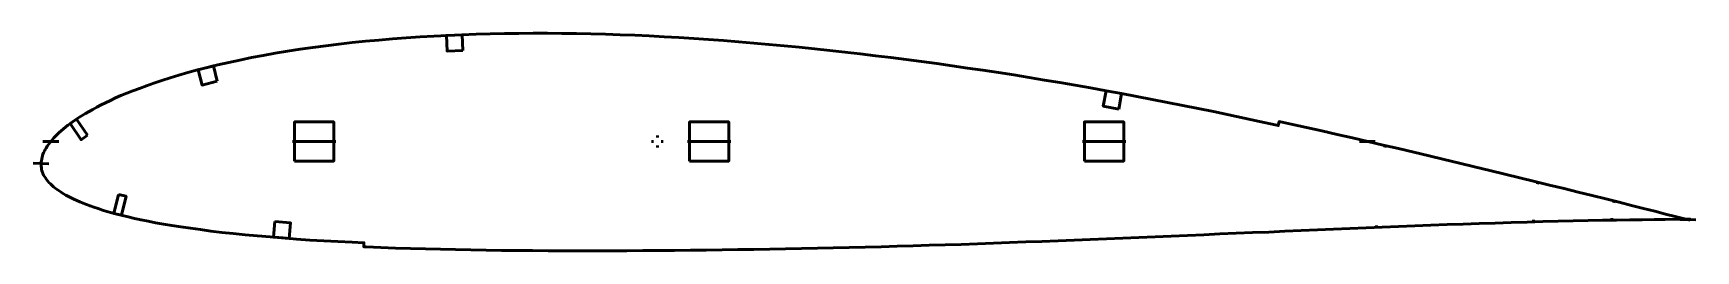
# Model space of a CAD drawing. Header units: metres. Extents: x -1 to 423, y 72 to 128.
import ezdxf

# ---------------------------------------------------------------- set-up
doc = ezdxf.new("R2010")
doc.units = ezdxf.units.M
doc.layers.add('Layer', color=1, linetype='Continuous', lineweight=50)

msp = doc.modelspace()

# ---------------------------------------------------------------- linework, layer by layer
at = {"layer": 'Layer'}
for p, q in [((5.7, 100), (1.7, 100)), ((76.27, 100), (65.27, 100)), ((157.2, 100), (156.7, 100)), ((158.2, 101), (158.2, 101.5)), ((158.2, 99), (158.2, 98.5)), ((159.2, 100), (159.7, 100)), ((176.89, 100), (165.89, 100)), ((277.5, 100), (266.5, 100)), ((337.08, 100), (341.08, 100)), ((343.61, 98.96), (343.5, 98.47)), ((3.22, 94.31), (-0.78, 94.45)), ((382.51, 89.63), (382.39, 89.14)), ((401.93, 84.83), (401.81, 84.34)), ((401.35, 80.47), (401.35, 79.97)), ((341.36, 78.58), (341.37, 78.08)), ((381.34, 80.02), (381.35, 79.52)), ((419.91, 80.1), (415.92, 80.24)), ((418.71, 80.14), (422.71, 80.01))]:
    msp.add_line(p, q, dxfattribs=at)
msp.add_lwpolyline([(421.25, 79.94), (419.81, 80.3), (417.49, 80.88), (414.99, 81.52), (412.31, 82.21), (409.43, 82.93), (406.38, 83.7), (403.17, 84.51), (399.83, 85.36), (396.36, 86.23), (392.8, 87.1), (389.15, 87.99), (385.44, 88.9), (381.69, 89.83), (377.9, 90.77), (374.09, 91.7), (370.25, 92.63), (366.39, 93.54), (362.52, 94.47), (358.65, 95.41), (354.77, 96.35), (350.89, 97.28), (347, 98.19), (343.09, 99.08), (339.19, 99.97), (335.29, 100.89), (331.39, 101.81), (327.49, 102.71), (323.59, 103.59), (319.68, 104.43), (316.59, 105.09), (316.38, 104.06), (315.54, 104.24), (311.62, 105.08), (307.71, 105.93), (303.8, 106.77), (299.9, 107.6), (295.99, 108.4), (292.07, 109.17), (288.15, 109.93), (284.22, 110.7), (280.31, 111.46), (276.4, 112.21), (272.49, 112.94), (268.57, 113.63), (264.64, 114.32), (260.72, 114.99), (256.8, 115.66), (252.89, 116.32), (248.98, 116.95), (245.06, 117.56), (241.14, 118.14), (237.22, 118.71), (233.31, 119.28), (229.4, 119.83), (225.5, 120.37), (221.59, 120.88), (217.69, 121.37), (213.78, 121.84), (209.88, 122.31), (205.99, 122.76), (202.11, 123.2), (198.23, 123.61), (194.35, 124), (190.47, 124.37), (186.61, 124.73), (182.75, 125.07), (178.9, 125.4), (175.06, 125.7), (171.25, 125.98), (167.45, 126.24), (163.67, 126.48), (159.9, 126.69), (156.15, 126.89), (152.42, 127.06), (148.69, 127.2), (144.96, 127.32), (141.25, 127.42), (137.56, 127.49), (133.87, 127.55), (130.2, 127.58), (126.53, 127.58), (122.88, 127.55), (119.25, 127.5), (115.62, 127.43), (112.02, 127.32), (108.42, 127.19), (104.85, 127.04), (101.29, 126.86), (97.76, 126.66), (94.25, 126.42), (90.76, 126.15), (87.29, 125.85), (83.85, 125.54), (80.45, 125.2), (77.08, 124.81), (73.75, 124.39), (70.45, 123.94), (67.2, 123.48), (64.01, 123.01), (60.88, 122.49), (57.81, 121.94), (54.81, 121.36), (51.88, 120.74), (49.03, 120.12), (46.26, 119.49), (43.61, 118.86), (41.05, 118.22), (38.61, 117.56), (36.28, 116.88), (34.06, 116.2), (31.95, 115.52), (29.95, 114.85), (28.06, 114.19), (26.27, 113.54), (24.6, 112.91), (23.02, 112.29), (21.55, 111.68), (20.17, 111.08), (18.87, 110.48), (17.64, 109.89), (16.49, 109.31), (15.41, 108.75), (14.39, 108.19), (13.43, 107.65), (12.52, 107.12), (11.66, 106.6), (10.85, 106.09), (10.09, 105.59), (9.37, 105.11), (8.69, 104.62), (8.05, 104.14), (7.45, 103.67), (6.89, 103.21), (6.34, 102.74), (5.84, 102.29), (5.37, 101.84), (4.92, 101.39), (4.5, 100.94), (4.11, 100.5), (3.75, 100.06), (3.41, 99.63), (3.09, 99.2), (2.8, 98.77), (2.53, 98.34), (2.28, 97.92), (2.05, 97.51), (1.86, 97.12), (1.7, 96.76), (1.57, 96.38), (1.47, 95.97), (1.38, 95.55), (1.3, 95.11), (1.25, 94.78), (1.22, 94.38), (1.24, 94.08), (1.27, 93.67), (1.31, 93.27), (1.36, 92.9), (1.44, 92.53), (1.54, 92.17), (1.68, 91.81), (1.84, 91.45), (2.06, 91.08), (2.31, 90.7), (2.59, 90.31), (2.9, 89.93), (3.23, 89.56), (3.59, 89.19), (3.97, 88.83), (4.39, 88.46), (4.83, 88.11), (5.31, 87.75), (5.81, 87.4), (6.35, 87.05), (6.92, 86.7), (7.53, 86.36), (8.17, 86.01), (8.84, 85.66), (9.54, 85.32), (10.28, 84.97), (11.07, 84.63), (11.9, 84.28), (12.78, 83.94), (13.7, 83.59), (14.68, 83.24), (15.72, 82.89), (16.82, 82.54), (17.98, 82.18), (19.21, 81.83), (20.52, 81.48), (21.92, 81.13), (23.41, 80.77), (24.99, 80.4), (26.67, 80.03), (28.47, 79.66), (30.37, 79.3), (32.4, 78.93), (34.55, 78.58), (36.83, 78.24), (39.26, 77.9), (41.81, 77.54), (44.48, 77.19), (47.27, 76.84), (50.18, 76.52), (53.2, 76.22), (56.33, 75.94), (59.56, 75.68), (62.88, 75.41), (66.26, 75.15), (69.71, 74.9), (73.23, 74.69), (76.8, 74.51), (80.42, 74.34), (83.46, 74.22), (83.42, 73.17), (84.06, 73.14), (87.77, 72.98), (91.52, 72.84), (95.29, 72.72), (99.1, 72.63), (102.94, 72.54), (106.8, 72.46), (110.69, 72.39), (114.59, 72.32), (118.51, 72.26), (122.45, 72.22), (126.41, 72.19), (130.38, 72.18), (134.37, 72.17), (138.37, 72.16), (142.38, 72.16), (146.4, 72.17), (150.44, 72.18), (154.48, 72.2), (158.52, 72.23), (162.57, 72.26), (166.62, 72.3), (170.67, 72.35), (174.71, 72.4), (178.74, 72.45), (182.77, 72.5), (186.81, 72.57), (190.85, 72.65), (194.9, 72.74), (198.95, 72.83), (203.01, 72.91), (207.07, 72.99), (211.13, 73.09), (215.2, 73.2), (219.28, 73.33), (223.36, 73.45), (227.45, 73.57), (231.54, 73.68), (235.63, 73.79), (239.72, 73.93), (243.82, 74.1), (247.93, 74.26), (252.04, 74.4), (256.15, 74.54), (260.26, 74.67), (264.38, 74.84), (268.49, 75.02), (272.62, 75.21), (276.74, 75.38), (280.87, 75.53), (285, 75.69), (289.12, 75.86), (293.25, 76.05), (297.38, 76.25), (301.52, 76.43), (305.65, 76.6), (309.79, 76.77), (313.92, 76.92), (318.06, 77.11), (322.2, 77.3), (326.33, 77.48), (330.47, 77.66), (334.61, 77.82), (338.74, 77.98), (342.87, 78.14), (347, 78.33), (351.13, 78.5), (355.25, 78.66), (359.37, 78.81), (363.47, 78.95), (367.57, 79.08), (371.65, 79.22), (375.7, 79.35), (379.73, 79.47), (383.72, 79.58), (387.66, 79.69), (391.52, 79.77), (395.3, 79.85), (398.97, 79.92), (402.51, 79.99), (405.89, 80.05), (409.08, 80.08), (412.09, 80.12), (414.88, 80.15), (417.47, 80.17), (419.86, 80.18), (421.34, 80.18)], close=True, dxfattribs=at)
for points in [[(108.64, 123.2), (104.65, 123.03), (104.48, 127.03), (108.48, 127.2), (108.64, 123.2)], [(46.09, 115.37), (42.22, 114.39), (41.24, 118.27), (45.12, 119.25), (46.09, 115.37)], [(275.73, 108.27), (271.8, 109), (272.52, 112.93), (276.46, 112.2), (275.73, 108.27)], [(13.06, 101.57), (11.41, 100.44), (8.59, 104.57), (10.24, 105.7), (13.06, 101.57)], [(65.77, 95), (65.77, 105), (75.77, 105), (75.77, 95), (65.77, 95)], [(166.39, 95), (166.39, 105), (176.39, 105), (176.39, 95), (166.39, 95)], [(267, 95), (267, 105), (277, 105), (277, 95), (267, 95)], [(20.94, 86.53), (22.88, 86.04), (21.67, 81.19), (19.73, 81.68), (20.94, 86.53)], [(60.79, 79.59), (64.77, 79.27), (64.45, 75.28), (60.46, 75.6), (60.79, 79.59)]]:
    msp.add_lwpolyline(points, dxfattribs=at)

doc.saveas('drawing.dxf')
